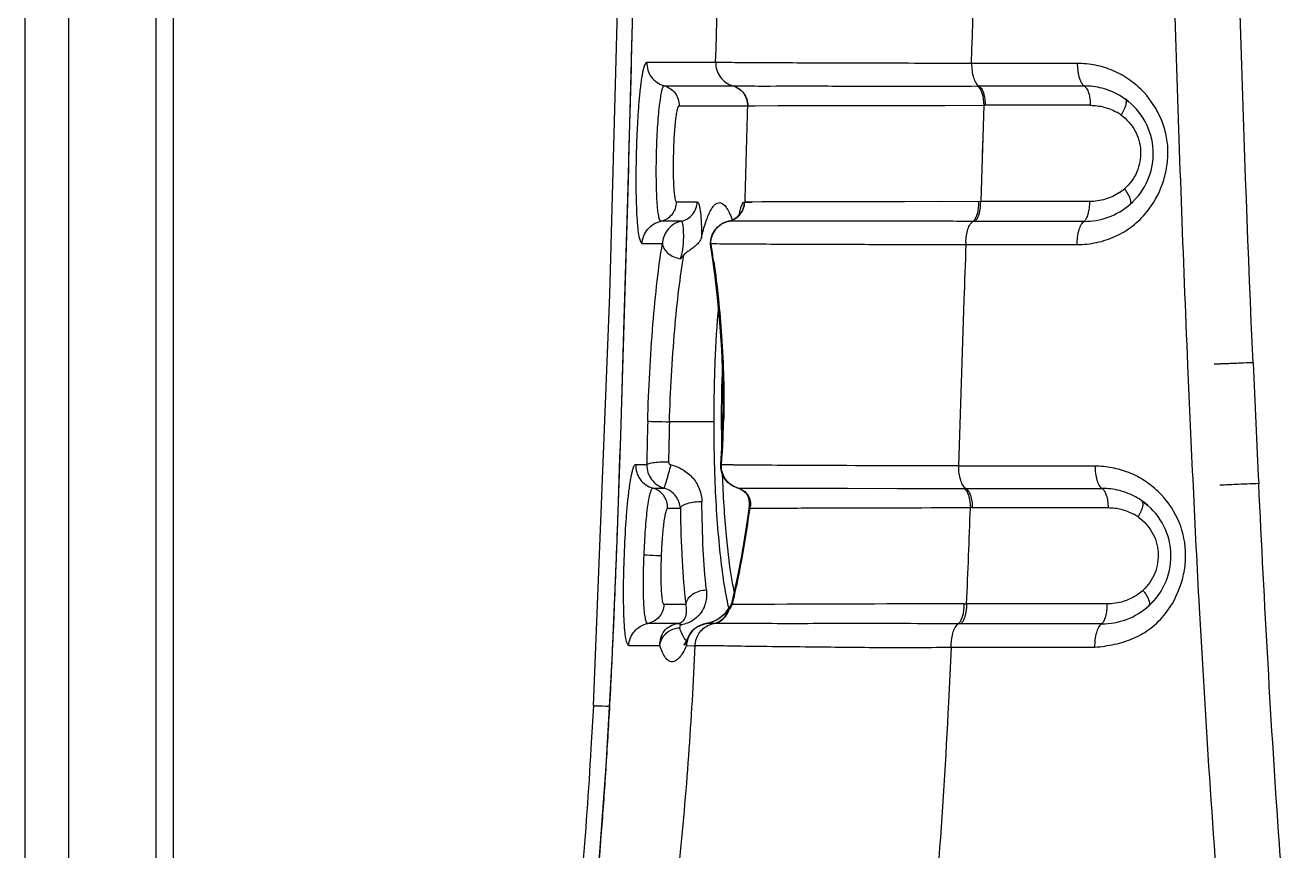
# Model space of a CAD drawing. Header units: millimetres. Extents: x -73584 to -37571, y -61249 to -50748.
# Drawn here: x -48269.71 to -48250.87, y -55157.1 to -55144.79 of the extents above; entities that cross this region are included whole.
import ezdxf

# ---------------------------------------------------------------- set-up
doc = ezdxf.new("R2010")
doc.units = ezdxf.units.MM
doc.header["$LTSCALE"] = 200
for name, color, linetype in [('1', 7, 'Continuous'), ('DIM', 3, 'Continuous'), ('SOLID_1', 7, 'Continuous')]:
    doc.layers.add(name, color=color, linetype=linetype)

# ---------------------------------------------------------------- blocks, each defined once
blk = doc.blocks.new('5569')
at = {"color": 7, "linetype": 'Continuous'}
for p, q in [((-46036.839, -55050.315), (-46036.839, -54818.218)), ((-46037.101, -55042.922), (-46037.101, -54825.611)), ((-46039.052, -55041.77), (-46039.052, -54826.763)), ((-46038.402, -55041.77), (-46038.402, -54826.763))]:
    blk.add_line(p, q, dxfattribs=at)
at = {"layer": '1', "color": 7, "linetype": 'Continuous'}
for p, q in [((-46028.755, -54968.908), (-46029.782, -54968.908)), ((-46028.944, -54968.908), (-46029.13, -54968.908)), ((-46023.363, -54968.922), (-46024.94, -54968.922)), ((-46029.523, -54969.255), (-46028.502, -54969.255)), ((-46028.502, -54969.255), (-46028.498, -54969.255)), ((-46024.853, -54969.258), (-46023.258, -54969.258)), ((-46022.649, -54969.452), (-46022.595, -54969.493)), ((-46029.3, -54969.553), (-46028.281, -54969.552)), ((-46028.468, -54969.552), (-46028.164, -54969.552)), ((-46028.277, -54969.552), (-46024.758, -54969.546)), ((-46027.821, -54969.551), (-46026.84, -54969.549)), ((-46024.758, -54969.546), (-46024.802, -54970.981)), ((-46023.168, -54969.546), (-46024.758, -54969.546)), ((-46024.772, -54970.024), (-46024.78, -54970.264)), ((-46029.03, -54970.988), (-46029.337, -54970.988)), ((-46029.191, -54970.988), (-46029.242, -54970.988)), ((-46028.326, -54970.988), (-46028.21, -54970.988)), ((-46024.802, -54970.981), (-46028.323, -54970.988)), ((-46023.176, -54970.981), (-46024.803, -54970.981)), ((-46022.523, -54970.974), (-46022.574, -54971.022)), ((-46029.266, -54971.274), (-46029.574, -54971.274)), ((-46028.562, -54971.274), (-46028.546, -54971.27)), ((-46028.561, -54971.274), (-46028.562, -54971.274)), ((-46028.562, -54971.274), (-46028.562, -54971.274)), ((-46028.557, -54971.274), (-46028.556, -54971.273)), ((-46023.262, -54971.277), (-46024.919, -54971.277)), ((-46029.851, -54971.607), (-46029.549, -54971.607)), ((-46028.826, -54971.608), (-46028.827, -54971.66)), ((-46025.239, -54971.623), (-46025.025, -54971.623)), ((-46025.025, -54971.623), (-46023.363, -54971.623)), ((-46028.785, -54974.266), (-46029.445, -54974.266)), ((-46028.668, -54974.666), (-46028.667, -54974.706)), ((-46029.782, -54974.905), (-46029.948, -54974.905)), ((-46028.68, -54974.893), (-46028.68, -54974.893)), ((-46023.099, -54974.925), (-46025.136, -54974.925)), ((-46028.658, -54975.041), (-46028.657, -54975.059)), ((-46029.692, -54975.254), (-46029.524, -54975.254)), ((-46028.425, -54975.254), (-46028.425, -54975.254)), ((-46028.42, -54975.255), (-46028.425, -54975.254)), ((-46028.42, -54975.255), (-46027.497, -54975.257)), ((-46028.42, -54975.255), (-46026.041, -54975.258)), ((-46026.043, -54975.258), (-46025.952, -54975.258)), ((-46025.952, -54975.258), (-46025.024, -54975.259)), ((-46025.024, -54975.259), (-46022.993, -54975.259)), ((-46025.103, -54975.545), (-46024.957, -54975.545)), ((-46024.928, -54975.545), (-46024.957, -54975.545)), ((-46024.928, -54975.545), (-46022.903, -54975.545)), ((-46022.399, -54975.443), (-46022.31, -54975.512)), ((-46029.472, -54975.554), (-46029.282, -54975.554)), ((-46028.243, -54975.553), (-46027.903, -54975.552)), ((-46028.504, -54976.934), (-46028.477, -54976.818)), ((-46029.202, -54976.99), (-46029.525, -54976.991)), ((-46029.371, -54976.99), (-46029.476, -54976.991)), ((-46028.546, -54977.028), (-46028.546, -54977.028)), ((-46028.504, -54976.99), (-46028.507, -54976.99)), ((-46028.393, -54976.989), (-46028.504, -54976.99)), ((-46028.246, -54976.988), (-46028.394, -54976.99)), ((-46028.246, -54976.989), (-46028.393, -54976.989)), ((-46025.047, -54976.98), (-46025.273, -54976.98)), ((-46025.047, -54976.98), (-46025.011, -54976.98)), ((-46022.915, -54976.98), (-46025.011, -54976.98)), ((-46022.214, -54976.926), (-46022.292, -54977.005)), ((-46029.323, -54977.273), (-46029.768, -54977.273)), ((-46028.787, -54977.273), (-46028.896, -54977.273)), ((-46028.896, -54977.273), (-46028.894, -54977.273)), ((-46028.78, -54977.273), (-46028.786, -54977.273)), ((-46023, -54977.278), (-46025.137, -54977.278)), ((-46030.051, -54977.6), (-46029.588, -54977.601)), ((-46029.909, -54977.6), (-46029.833, -54977.6)), ((-46029.192, -54977.602), (-46029.086, -54977.603)), ((-46029.086, -54977.603), (-46029.065, -54977.603)), ((-46029.086, -54977.603), (-46029.065, -54977.603)), ((-46025.243, -54977.626), (-46023.099, -54977.626))]:
    blk.add_line(p, q, dxfattribs=at)
for points in [[(-46031.201, -54985.299), (-46030.891, -54983.906), (-46030.664, -54982.456), (-46030.504, -54980.952), (-46030.388, -54979.403), (-46030.299, -54977.809), (-46030.231, -54976.168), (-46030.172, -54974.478), (-46030.118, -54972.734), (-46030.065, -54970.934), (-46030.016, -54969.074), (-46029.968, -54967.152), (-46029.922, -54965.162), (-46029.882, -54963.284)], [(-46029.309, -54968.908), (-46029.48, -54968.908), (-46029.638, -54968.909), (-46029.782, -54968.908)], [(-46029.092, -54969.255), (-46028.912, -54969.255), (-46028.715, -54969.255), (-46028.502, -54969.255)], [(-46029.3, -54969.553), (-46029.157, -54969.553), (-46029, -54969.552), (-46028.83, -54969.552), (-46028.652, -54969.552), (-46028.468, -54969.552)], [(-46026.84, -54969.549), (-46026.383, -54969.548), (-46025.877, -54969.547), (-46025.335, -54969.547)], [(-46026.444, -54970.983), (-46028.067, -54970.987), (-46028.21, -54970.988)], [(-46025.402, -54970.982), (-46025.941, -54970.983), (-46026.444, -54970.983)], [(-46028.546, -54971.27), (-46028.496, -54971.251), (-46028.454, -54971.225), (-46028.422, -54971.197), (-46028.401, -54971.172), (-46028.389, -54971.153), (-46028.383, -54971.142), (-46028.383, -54971.141)], [(-46028.827, -54971.66), (-46028.831, -54971.613), (-46028.826, -54971.545), (-46028.806, -54971.478), (-46028.774, -54971.417), (-46028.73, -54971.364), (-46028.674, -54971.32), (-46028.611, -54971.288), (-46028.563, -54971.274)], [(-46028.648, -54974.259), (-46028.645, -54974.02), (-46028.649, -54973.598), (-46028.665, -54973.185), (-46028.692, -54972.788), (-46028.726, -54972.411), (-46028.767, -54972.062), (-46028.813, -54971.746), (-46028.827, -54971.66)], [(-46028.68, -54974.893), (-46028.669, -54974.736), (-46028.659, -54974.566), (-46028.652, -54974.396), (-46028.648, -54974.259)], [(-46028.425, -54975.254), (-46028.442, -54975.249), (-46028.512, -54975.217), (-46028.574, -54975.169), (-46028.624, -54975.108), (-46028.659, -54975.038), (-46028.677, -54974.963), (-46028.679, -54974.893)], [(-46028.251, -54975.522), (-46028.249, -54975.468), (-46028.262, -54975.404), (-46028.292, -54975.345), (-46028.338, -54975.297), (-46028.396, -54975.264), (-46028.425, -54975.254)], [(-46027.497, -54975.257), (-46026.787, -54975.257), (-46026.381, -54975.258)], [(-46028.477, -54976.818), (-46028.423, -54976.567), (-46028.37, -54976.29), (-46028.319, -54975.99), (-46028.271, -54975.671), (-46028.251, -54975.522)], [(-46028.243, -54975.553), (-46028.09, -54975.552), (-46027.905, -54975.552)], [(-46028.894, -54977.273), (-46028.876, -54977.269), (-46028.838, -54977.259), (-46028.804, -54977.247), (-46028.774, -54977.233), (-46028.745, -54977.219), (-46028.718, -54977.202), (-46028.692, -54977.184), (-46028.667, -54977.165), (-46028.643, -54977.145), (-46028.621, -54977.124), (-46028.601, -54977.103), (-46028.582, -54977.08), (-46028.564, -54977.056), (-46028.548, -54977.032), (-46028.546, -54977.028)], [(-46028.546, -54977.028), (-46028.542, -54977.02), (-46028.537, -54977.012)], [(-46028.535, -54977.015), (-46028.517, -54976.977), (-46028.504, -54976.939), (-46028.503, -54976.934)], [(-46029.165, -54977.484), (-46029.165, -54977.484), (-46029.164, -54977.481), (-46029.162, -54977.475), (-46029.158, -54977.467), (-46029.153, -54977.457), (-46029.148, -54977.446), (-46029.141, -54977.435), (-46029.134, -54977.424), (-46029.127, -54977.413), (-46029.119, -54977.401), (-46029.109, -54977.39), (-46029.1, -54977.379)], [(-46029.1, -54977.379), (-46029.089, -54977.368), (-46029.078, -54977.357), (-46029.065, -54977.347), (-46029.053, -54977.337)], [(-46029.053, -54977.337), (-46029.039, -54977.327), (-46029.024, -54977.318), (-46029.008, -54977.31), (-46028.992, -54977.302), (-46028.975, -54977.295), (-46028.959, -54977.29), (-46028.944, -54977.285), (-46028.929, -54977.281), (-46028.915, -54977.277), (-46028.901, -54977.274), (-46028.894, -54977.273)], [(-46029.204, -54977.579), (-46029.22, -54977.589), (-46029.229, -54977.596), (-46029.214, -54977.576), (-46029.185, -54977.523), (-46029.17, -54977.492)]]:
    blk.add_lwpolyline(points, dxfattribs=at)
for centre, radius, start, end in [((-46997.985, -54941.574), 969.615, 358.384571, 358.57959), ((-47109.05, -54936.393), 1084.599, 358.281347, 358.455818), ((-46890.302, -54946.929), 860.572, 358.265163, 358.619362), ((-46022.452, -54968.917), 0.911, 180.341, 181.6739), ((-46023.258, -54970.307), 1.049, 54.5266, 60.2732), ((-46023.23, -54970.266), 1.001, 310.9858, 54.5017), ((-45307.01, -54991.206), 721.596, 178.280397, 178.394437), ((-46023.117, -54970.254), 0.695, 54.0791, 60.3521), ((-46023.16, -54970.212), 0.765, 304.096, 311.0282), ((-46028.632, -54970.98), 0.306, 345.8799, 358.5551), ((-46028.626, -54970.98), 0.304, 345.8525, 358.5197), ((-46028.493, -54971.598), 0.331, 116.5435, 128.3573), ((-46028.49, -54971.601), 0.335, 113.9736, 116.5927), ((-46028.491, -54971.599), 0.333, 102.0829, 113.9782), ((-46028.622, -54970.988), 0.293, 283.0797, 289.3343), ((-46024.157, -54971.616), 0.868, 178.1643, 180.4406), ((-46040.506, -54973.555), 11.842, 9.2246, 9.4659), ((-46041.351, -54973.691), 12.698, 8.1954, 9.22), ((-46611.176, -54955.408), 581.317, 358.008196, 358.267549), ((-46007.855, -54974.257), 20.817, 177.7431, 180.0247), ((-45695.194, -54959.639), 326.814, 182.41705, 182.73392), ((-45998.191, -54975.223), 31.593, 178.2485, 179.4241), ((-46000.034, -54975.251), 29.427, 178.0823, 179.2396), ((-46005.955, -54974.267), 22.829, 179.9994, 180.9826), ((-46007.189, -54974.267), 21.482, 179.9993, 181.0653), ((-46040.583, -54973.986), 11.95, 356.6126, 358.6872), ((-46006.544, -54974.277), 22.24, 180.9812, 181.5957), ((-46040.673, -54973.98), 12.04, 356.0973, 356.6136), ((-46007.399, -54974.301), 21.385, 181.5964, 181.992), ((-46040.719, -54973.977), 12.086, 355.5826, 356.0973), ((-46029.17, -55048.046), 73.14, 89.4715, 89.60689), ((-46028.507, -54975.489), 0.271, 346.3728, 352.4776), ((-46305.586, -54965.199), 280.821, 357.59549, 357.88852), ((-46022.995, -54976.307), 1.05, 55.4015, 61.001), ((-46022.967, -54976.267), 1.001, 312.474, 55.3719), ((-46277.96, -54966.958), 247.901, 357.83606, 357.99941), ((-46022.853, -54976.249), 0.691, 54.9493, 61.0773), ((-46204.668, -54969.726), 174.557, 357.6161, 357.83546), ((-46023.978, -54975.864), 4.6, 190.4157, 192.0242), ((-46039.362, -54974.359), 11.17, 346.6486, 347.4451), ((-46022.898, -54976.212), 0.764, 305.3149, 312.5071), ((-46157.19, -54971.72), 127.037, 357.14425, 357.6241), ((-46024.255, -54976.055), 4.42, 191.5687, 191.684), ((-46024.723, -54976.152), 3.942, 191.6677, 193.2423), ((-46028.837, -54976.842), 0.361, 333.5693, 335.8139), ((-46028.332, -54976.971), 0.176, 172.4473, 186.1496), ((-46028.337, -54976.97), 0.171, 167.7575, 172.3854), ((-46038.597, -54974.54), 10.383, 346.3522, 346.6459), ((-46024.805, -55693.969), 716.989, 90.0374, 90.274977), ((-46028.962, -54976.754), 0.513, 311.4139, 314.4712), ((-46028.947, -54976.769), 0.491, 314.4484, 320.9671), ((-46028.909, -54976.801), 0.442, 321.0165, 323.2477), ((-46028.569, -54993.832), 16.56, 90.3787, 90.7239), ((-46028.678, -54977.653), 0.516, 172.036, 174.3456), ((-46028.725, -54977.646), 0.469, 167.2873, 172.0715), ((-46028.935, -54977.597), 0.258, 145.7595, 155.8059), ((-46134.092, -54972.853), 103.912, 356.82532, 357.13374), ((-46120.341, -54973.626), 90.139, 356.22236, 356.8321), ((-46100.043, -54974.974), 69.796, 355.51128, 356.22858), ((-46086.528, -54976.03), 56.24, 354.897, 355.506)]:
    blk.add_arc(centre, radius, start, end, dxfattribs=at)
for points, knots in [([(-46022.106, -54934.266), (-46022.106, -54937.529), (-46022.131, -54944.055), (-46022.145, -54952.213), (-46022.103, -54958.74), (-46022.033, -54963.635), (-46021.904, -54968.529), (-46021.787, -54971.791), (-46021.718, -54973.422)], [0, 0, 0, 0, 0.249953, 0.499941, 0.624946, 0.74996, 0.874982, 1, 1, 1, 1]), ([(-46029.782, -54968.908), (-46029.794, -54968.906), (-46029.811, -54968.934), (-46029.823, -54968.967), (-46029.836, -54969.013), (-46029.848, -54969.07), (-46029.865, -54969.167), (-46029.884, -54969.314), (-46029.903, -54969.516), (-46029.919, -54969.747), (-46029.932, -54969.998), (-46029.94, -54970.258), (-46029.945, -54970.519), (-46029.946, -54970.769), (-46029.941, -54970.999), (-46029.933, -54971.201), (-46029.92, -54971.367), (-46029.903, -54971.499), (-46029.88, -54971.582), (-46029.851, -54971.607)], [0, 0, 0, 0, 0.013022, 0.025721, 0.042836, 0.064199, 0.089552, 0.151297, 0.22659, 0.312455, 0.405352, 0.501944, 0.598662, 0.691528, 0.776642, 0.851113, 0.913044, 0.958467, 1, 1, 1, 1]), ([(-46029.782, -54968.908), (-46029.784, -54968.983), (-46029.747, -54969.104), (-46029.633, -54969.21), (-46029.56, -54969.245), (-46029.523, -54969.255)], [0, 0, 0, 0, 0.487822, 0.747895, 1, 1, 1, 1]), ([(-46028.755, -54968.908), (-46028.757, -54968.983), (-46028.72, -54969.103), (-46028.607, -54969.21), (-46028.535, -54969.245), (-46028.498, -54969.255)], [0, 0, 0, 0, 0.487536, 0.747738, 1, 1, 1, 1]), ([(-46024.939, -54968.922), (-46025.193, -54968.923), (-46025.686, -54968.921), (-46026.393, -54968.918), (-46027.029, -54968.917), (-46027.681, -54968.915), (-46028.245, -54968.913), (-46028.627, -54968.909), (-46028.755, -54968.908)], [0, 0, 0, 0, 0.199319, 0.387548, 0.556235, 0.699417, 0.899679, 1, 1, 1, 1]), ([(-46024.94, -54968.922), (-46024.939, -54968.958), (-46024.934, -54969.03), (-46024.914, -54969.13), (-46024.88, -54969.208), (-46024.847, -54969.248), (-46024.829, -54969.258)], [0, 0, 0, 0, 0.30055, 0.591434, 0.830241, 1, 1, 1, 1]), ([(-46022.366, -54969.357), (-46022.431, -54969.288), (-46022.573, -54969.162), (-46022.82, -54969.023), (-46023.087, -54968.939), (-46023.271, -54968.922), (-46023.363, -54968.922)], [0, 0, 0, 0, 0.255046, 0.506145, 0.754081, 1, 1, 1, 1]), ([(-46023.362, -54968.943), (-46023.361, -54968.978), (-46023.355, -54969.046), (-46023.335, -54969.139), (-46023.304, -54969.212), (-46023.274, -54969.249), (-46023.258, -54969.258)], [0, 0, 0, 0, 0.30687, 0.597916, 0.833596, 1, 1, 1, 1]), ([(-46029.523, -54969.255), (-46029.526, -54969.255), (-46029.535, -54969.261), (-46029.55, -54969.287), (-46029.566, -54969.343), (-46029.583, -54969.435), (-46029.599, -54969.559), (-46029.614, -54969.711), (-46029.631, -54969.949), (-46029.644, -54970.265), (-46029.647, -54970.581), (-46029.642, -54970.819), (-46029.636, -54970.97), (-46029.626, -54971.094), (-46029.615, -54971.177), (-46029.603, -54971.228), (-46029.594, -54971.254), (-46029.583, -54971.274), (-46029.574, -54971.274)], [0, 0, 0, 0, 0.005366, 0.013935, 0.043504, 0.089941, 0.151814, 0.226935, 0.312498, 0.501591, 0.690324, 0.775502, 0.850175, 0.911577, 0.95756, 0.974298, 0.986767, 1, 1, 1, 1]), ([(-46029.523, -54969.255), (-46029.46, -54969.272), (-46029.341, -54969.351), (-46029.299, -54969.487), (-46029.3, -54969.553)], [0, 0, 0, 0, 0.499267, 1, 1, 1, 1]), ([(-46028.502, -54969.255), (-46028.439, -54969.272), (-46028.321, -54969.351), (-46028.279, -54969.487), (-46028.281, -54969.552)], [0, 0, 0, 0, 0.497849, 1, 1, 1, 1]), ([(-46028.498, -54969.255), (-46028.373, -54969.257), (-46028.009, -54969.26), (-46027.47, -54969.255), (-46026.848, -54969.26), (-46026.237, -54969.262), (-46025.562, -54969.261), (-46025.093, -54969.259), (-46024.852, -54969.258)], [0, 0, 0, 0, 0.102749, 0.299258, 0.444085, 0.614239, 0.802164, 1, 1, 1, 1]), ([(-46028.498, -54969.255), (-46028.435, -54969.272), (-46028.321, -54969.354), (-46028.275, -54969.487), (-46028.277, -54969.552)], [0, 0, 0, 0, 0.497939, 1, 1, 1, 1]), ([(-46024.853, -54969.258), (-46024.837, -54969.267), (-46024.809, -54969.3), (-46024.769, -54969.396), (-46024.758, -54969.484), (-46024.758, -54969.546)], [0, 0, 0, 0, 0.169029, 0.401042, 1, 1, 1, 1]), ([(-46024.829, -54969.258), (-46024.814, -54969.267), (-46024.786, -54969.3), (-46024.757, -54969.366), (-46024.74, -54969.452), (-46024.735, -54969.514), (-46024.735, -54969.546)], [0, 0, 0, 0, 0.165033, 0.400093, 0.69257, 1, 1, 1, 1]), ([(-46022.738, -54969.395), (-46022.817, -54969.35), (-46022.987, -54969.281), (-46023.168, -54969.258), (-46023.258, -54969.258)], [0, 0, 0, 0, 0.504727, 1, 1, 1, 1]), ([(-46023.258, -54969.258), (-46023.243, -54969.267), (-46023.216, -54969.3), (-46023.189, -54969.366), (-46023.172, -54969.452), (-46023.168, -54969.514), (-46023.167, -54969.546)], [0, 0, 0, 0, 0.162262, 0.396881, 0.690628, 1, 1, 1, 1]), ([(-46022.649, -54969.452), (-46022.64, -54969.459), (-46022.633, -54969.48), (-46022.634, -54969.509), (-46022.642, -54969.554), (-46022.668, -54969.616), (-46022.694, -54969.666), (-46022.71, -54969.691)], [0, 0, 0, 0, 0.129871, 0.225538, 0.345195, 0.650694, 1, 1, 1, 1]), ([(-46022.325, -54971.136), (-46022.225, -54971.012), (-46022.106, -54970.796), (-46022.024, -54970.483), (-46022.002, -54970.238), (-46022.028, -54969.993), (-46022.124, -54969.683), (-46022.258, -54969.475), (-46022.366, -54969.357)], [0, 0, 0, 0, 0.247159, 0.373058, 0.49965, 0.62634, 0.752458, 1, 1, 1, 1]), ([(-46029.3, -54969.553), (-46029.307, -54969.552), (-46029.32, -54969.575), (-46029.331, -54969.614), (-46029.344, -54969.681), (-46029.356, -54969.769), (-46029.366, -54969.877), (-46029.379, -54970.046), (-46029.388, -54970.271), (-46029.39, -54970.495), (-46029.387, -54970.664), (-46029.381, -54970.772), (-46029.374, -54970.859), (-46029.364, -54970.927), (-46029.356, -54970.965), (-46029.343, -54970.989), (-46029.337, -54970.988)], [0, 0, 0, 0, 0.013452, 0.043249, 0.089787, 0.151732, 0.226943, 0.312536, 0.50154, 0.690113, 0.775264, 0.849972, 0.911378, 0.957411, 0.986857, 1, 1, 1, 1]), ([(-46023.168, -54969.546), (-46023.1, -54969.547), (-46022.962, -54969.563), (-46022.834, -54969.616), (-46022.774, -54969.65)], [0, 0, 0, 0, 0.497026, 1, 1, 1, 1]), ([(-46022.71, -54969.691), (-46022.626, -54969.752), (-46022.481, -54969.913), (-46022.394, -54970.226), (-46022.442, -54970.496), (-46022.548, -54970.678), (-46022.619, -54970.755), (-46022.657, -54970.79)], [0, 0, 0, 0, 0.246195, 0.499037, 0.752082, 0.877022, 1, 1, 1, 1]), ([(-46022.574, -54971.022), (-46022.566, -54971.015), (-46022.561, -54970.993), (-46022.565, -54970.964), (-46022.577, -54970.92), (-46022.608, -54970.861), (-46022.639, -54970.814), (-46022.657, -54970.79)], [0, 0, 0, 0, 0.129645, 0.225265, 0.344916, 0.650509, 1, 1, 1, 1]), ([(-46029.574, -54971.274), (-46029.51, -54971.26), (-46029.387, -54971.188), (-46029.338, -54971.054), (-46029.337, -54970.988)], [0, 0, 0, 0, 0.499231, 1, 1, 1, 1]), ([(-46029.266, -54971.274), (-46029.202, -54971.26), (-46029.08, -54971.187), (-46029.032, -54971.054), (-46029.03, -54970.988)], [0, 0, 0, 0, 0.498721, 1, 1, 1, 1]), ([(-46029.03, -54970.988), (-46029.024, -54970.987), (-46029.016, -54970.997), (-46029.009, -54971.011), (-46029, -54971.037), (-46028.99, -54971.08), (-46028.977, -54971.175), (-46028.967, -54971.322), (-46028.966, -54971.447), (-46028.967, -54971.516)], [0, 0, 0, 0, 0.030721, 0.056766, 0.090739, 0.181954, 0.30271, 0.619469, 1, 1, 1, 1]), ([(-46028.967, -54971.516), (-46028.949, -54971.44), (-46028.92, -54971.333), (-46028.873, -54971.204), (-46028.84, -54971.129), (-46028.805, -54971.071), (-46028.77, -54971.028), (-46028.734, -54971.002), (-46028.707, -54970.996), (-46028.695, -54970.997)], [0, 0, 0, 0, 0.383224, 0.540062, 0.673092, 0.782826, 0.870843, 0.940715, 1, 1, 1, 1]), ([(-46028.695, -54970.997), (-46028.656, -54970.999), (-46028.599, -54971.056), (-46028.549, -54971.149), (-46028.522, -54971.214), (-46028.509, -54971.251)], [0, 0, 0, 0, 0.356979, 0.638467, 1, 1, 1, 1]), ([(-46028.401, -54971.169), (-46028.396, -54971.141), (-46028.385, -54971.092), (-46028.37, -54971.045), (-46028.361, -54971.026)], [0, 0, 0, 0, 0.575885, 1, 1, 1, 1]), ([(-46028.361, -54971.026), (-46028.357, -54971.015), (-46028.349, -54971), (-46028.332, -54970.987), (-46028.326, -54970.988)], [0, 0, 0, 0, 0.626914, 1, 1, 1, 1]), ([(-46024.919, -54971.277), (-46024.904, -54971.268), (-46024.876, -54971.233), (-46024.837, -54971.134), (-46024.828, -54971.044), (-46024.828, -54970.981)], [0, 0, 0, 0, 0.166538, 0.406123, 1, 1, 1, 1]), ([(-46024.893, -54971.277), (-46024.878, -54971.268), (-46024.85, -54971.232), (-46024.811, -54971.134), (-46024.802, -54971.044), (-46024.802, -54970.981)], [0, 0, 0, 0, 0.172168, 0.405973, 1, 1, 1, 1]), ([(-46023.262, -54971.277), (-46023.248, -54971.268), (-46023.222, -54971.232), (-46023.195, -54971.164), (-46023.179, -54971.077), (-46023.176, -54971.014), (-46023.176, -54970.981)], [0, 0, 0, 0, 0.165483, 0.402289, 0.694947, 1, 1, 1, 1]), ([(-46023.262, -54971.277), (-46023.14, -54971.277), (-46022.889, -54971.234), (-46022.67, -54971.105), (-46022.574, -54971.022)], [0, 0, 0, 0, 0.490809, 1, 1, 1, 1]), ([(-46022.731, -54970.846), (-46022.796, -54970.89), (-46022.94, -54970.958), (-46023.098, -54970.981), (-46023.176, -54970.981)], [0, 0, 0, 0, 0.502914, 1, 1, 1, 1]), ([(-46028.557, -54971.274), (-46028.504, -54971.263), (-46028.401, -54971.208), (-46028.344, -54971.107), (-46028.331, -54971.054)], [0, 0, 0, 0, 0.497938, 1, 1, 1, 1]), ([(-46028.525, -54971.264), (-46028.48, -54971.248), (-46028.395, -54971.192), (-46028.347, -54971.102), (-46028.335, -54971.055)], [0, 0, 0, 0, 0.495176, 1, 1, 1, 1]), ([(-46023.363, -54971.623), (-46023.266, -54971.622), (-46023.07, -54971.602), (-46022.789, -54971.509), (-46022.532, -54971.355), (-46022.388, -54971.214), (-46022.325, -54971.136)], [0, 0, 0, 0, 0.24637, 0.494239, 0.745037, 1, 1, 1, 1]), ([(-46029.851, -54971.607), (-46029.849, -54971.531), (-46029.787, -54971.378), (-46029.649, -54971.29), (-46029.574, -54971.274)], [0, 0, 0, 0, 0.500741, 1, 1, 1, 1]), ([(-46029.266, -54971.274), (-46029.311, -54971.283), (-46029.392, -54971.318), (-46029.481, -54971.404), (-46029.534, -54971.502), (-46029.547, -54971.573), (-46029.549, -54971.607)], [0, 0, 0, 0, 0.292805, 0.547132, 0.778432, 1, 1, 1, 1]), ([(-46029.281, -54971.833), (-46029.276, -54971.81), (-46029.258, -54971.763), (-46029.24, -54971.683), (-46029.234, -54971.592), (-46029.231, -54971.499), (-46029.234, -54971.414), (-46029.239, -54971.345), (-46029.248, -54971.301), (-46029.257, -54971.279), (-46029.263, -54971.274), (-46029.266, -54971.274)], [0, 0, 0, 0, 0.121532, 0.264225, 0.428328, 0.597399, 0.752456, 0.877465, 0.961126, 0.985607, 1, 1, 1, 1]), ([(-46028.826, -54971.608), (-46028.826, -54971.57), (-46028.814, -54971.492), (-46028.776, -54971.422), (-46028.751, -54971.392)], [0, 0, 0, 0, 0.491372, 1, 1, 1, 1]), ([(-46028.751, -54971.392), (-46028.747, -54971.387), (-46028.731, -54971.368), (-46028.713, -54971.35), (-46028.698, -54971.338)], [0, 0, 0, 0, 0.242796, 1, 1, 1, 1]), ([(-46027.995, -54971.273), (-46028.058, -54971.272), (-46028.246, -54971.272), (-46028.433, -54971.272), (-46028.557, -54971.274)], [0, 0, 0, 0, 0.339258, 1, 1, 1, 1]), ([(-46024.919, -54971.277), (-46025.237, -54971.276), (-46025.846, -54971.272), (-46026.697, -54971.272), (-46027.404, -54971.277), (-46027.82, -54971.274), (-46027.995, -54971.273)], [0, 0, 0, 0, 0.310186, 0.593873, 0.829847, 1, 1, 1, 1]), ([(-46025.025, -54971.589), (-46025.022, -54971.522), (-46025.01, -54971.428), (-46024.966, -54971.324), (-46024.936, -54971.288), (-46024.919, -54971.277)], [0, 0, 0, 0, 0.594424, 0.826443, 1, 1, 1, 1]), ([(-46023.363, -54971.623), (-46023.363, -54971.55), (-46023.353, -54971.446), (-46023.31, -54971.331), (-46023.279, -54971.289), (-46023.262, -54971.277)], [0, 0, 0, 0, 0.597263, 0.830622, 1, 1, 1, 1]), ([(-46028.967, -54971.516), (-46028.973, -54971.541), (-46028.998, -54971.584), (-46029.048, -54971.636), (-46029.105, -54971.682), (-46029.169, -54971.724), (-46029.21, -54971.756), (-46029.228, -54971.774)], [0, 0, 0, 0, 0.205515, 0.38651, 0.584865, 0.794398, 1, 1, 1, 1]), ([(-46029.769, -54974.257), (-46029.754, -54973.774), (-46029.719, -54973.074), (-46029.634, -54972.191), (-46029.58, -54971.791), (-46029.549, -54971.607)], [0, 0, 0, 0, 0.545659, 0.789458, 1, 1, 1, 1]), ([(-46029.549, -54971.607), (-46029.547, -54971.633), (-46029.528, -54971.688), (-46029.468, -54971.757), (-46029.382, -54971.809), (-46029.315, -54971.828), (-46029.281, -54971.833)], [0, 0, 0, 0, 0.204779, 0.449929, 0.724641, 1, 1, 1, 1]), ([(-46029.445, -54974.266), (-46029.429, -54973.809), (-46029.394, -54973.148), (-46029.311, -54972.317), (-46029.258, -54971.944), (-46029.228, -54971.774)], [0, 0, 0, 0, 0.548895, 0.792278, 1, 1, 1, 1]), ([(-46029.228, -54971.774), (-46029.233, -54971.778), (-46029.251, -54971.797), (-46029.268, -54971.818), (-46029.281, -54971.833)], [0, 0, 0, 0, 0.256997, 1, 1, 1, 1]), ([(-46028.826, -54971.608), (-46028.81, -54971.608), (-46028.737, -54971.609), (-46028.664, -54971.609), (-46028.607, -54971.61)], [0, 0, 0, 0, 0.215435, 1, 1, 1, 1]), ([(-46028.607, -54971.61), (-46028.207, -54971.613), (-46027.474, -54971.617), (-46026.352, -54971.619), (-46025.629, -54971.622), (-46025.239, -54971.623)], [0, 0, 0, 0, 0.356517, 0.652428, 1, 1, 1, 1]), ([(-46025.025, -54971.623), (-46025.034, -54971.898), (-46025.07, -54972.999), (-46025.107, -54974.099), (-46025.136, -54974.924)], [0, 0, 0, 0, 0.250157, 1, 1, 1, 1]), ([(-46028.783, -54971.881), (-46028.73, -54972.247), (-46028.648, -54973.039), (-46028.626, -54973.834), (-46028.636, -54974.259)], [0, 0, 0, 0, 0.465194, 1, 1, 1, 1]), ([(-46028.714, -54972.544), (-46028.739, -54972.819), (-46028.773, -54973.393), (-46028.784, -54973.968), (-46028.784, -54974.266)], [0, 0, 0, 0, 0.480231, 1, 1, 1, 1]), ([(-46029.769, -54974.257), (-46029.732, -54974.258), (-46029.624, -54974.261), (-46029.516, -54974.264), (-46029.445, -54974.266)], [0, 0, 0, 0, 0.335052, 1, 1, 1, 1]), ([(-46028.636, -54974.259), (-46028.638, -54974.259), (-46028.641, -54974.259), (-46028.645, -54974.259), (-46028.647, -54974.26), (-46028.648, -54974.259), (-46028.648, -54974.259)], [0, 0, 0, 0, 0.419907, 0.733657, 0.930522, 1, 1, 1, 1]), ([(-46029.948, -54974.905), (-46029.959, -54974.901), (-46029.979, -54974.93), (-46029.99, -54974.963), (-46030.004, -54975.01), (-46030.017, -54975.067), (-46030.03, -54975.135), (-46030.042, -54975.214), (-46030.059, -54975.338), (-46030.077, -54975.514), (-46030.103, -54975.832), (-46030.124, -54976.255), (-46030.135, -54976.677), (-46030.133, -54976.995), (-46030.128, -54977.196), (-46030.117, -54977.36), (-46030.103, -54977.482), (-46030.084, -54977.558), (-46030.063, -54977.594), (-46030.051, -54977.6)], [0, 0, 0, 0, 0.012849, 0.025999, 0.043422, 0.064915, 0.090354, 0.119594, 0.152439, 0.227742, 0.313496, 0.503005, 0.692286, 0.777156, 0.85149, 0.912726, 0.958086, 0.985468, 1, 1, 1, 1]), ([(-46029.948, -54974.905), (-46029.951, -54974.98), (-46029.915, -54975.101), (-46029.802, -54975.209), (-46029.729, -54975.244), (-46029.692, -54975.254)], [0, 0, 0, 0, 0.487189, 0.747439, 1, 1, 1, 1]), ([(-46029.782, -54974.905), (-46029.784, -54974.982), (-46029.734, -54975.14), (-46029.598, -54975.234), (-46029.524, -54975.254)], [0, 0, 0, 0, 0.499137, 1, 1, 1, 1]), ([(-46029.782, -54974.905), (-46029.779, -54974.901), (-46029.768, -54974.894), (-46029.732, -54974.88), (-46029.664, -54974.868), (-46029.567, -54974.86), (-46029.495, -54974.86), (-46029.459, -54974.861)], [0, 0, 0, 0, 0.04462, 0.116533, 0.349926, 0.668879, 1, 1, 1, 1]), ([(-46029.524, -54975.254), (-46029.523, -54975.254), (-46029.522, -54975.251), (-46029.52, -54975.246), (-46029.517, -54975.238), (-46029.51, -54975.22), (-46029.5, -54975.188), (-46029.486, -54975.142), (-46029.47, -54975.086), (-46029.448, -54975.007), (-46029.431, -54974.946), (-46029.421, -54974.906)], [0, 0, 0, 0, 0.007011, 0.022393, 0.047013, 0.081609, 0.181521, 0.317534, 0.481459, 0.659072, 1, 1, 1, 1]), ([(-46029.459, -54974.861), (-46029.459, -54974.871), (-46029.45, -54974.893), (-46029.431, -54974.904), (-46029.421, -54974.906)], [0, 0, 0, 0, 0.496289, 1, 1, 1, 1]), ([(-46029.421, -54974.906), (-46029.358, -54974.922), (-46029.235, -54974.973), (-46029.085, -54975.1), (-46028.986, -54975.266), (-46028.961, -54975.393), (-46028.961, -54975.454)], [0, 0, 0, 0, 0.255008, 0.508776, 0.758156, 1, 1, 1, 1]), ([(-46028.669, -54974.908), (-46028.67, -54974.907), (-46028.675, -54974.903), (-46028.68, -54974.897), (-46028.679, -54974.893)], [0, 0, 0, 0, 0.319146, 1, 1, 1, 1]), ([(-46028.603, -54975.127), (-46028.625, -54975.096), (-46028.66, -54975.025), (-46028.67, -54974.947), (-46028.669, -54974.908)], [0, 0, 0, 0, 0.498262, 1, 1, 1, 1]), ([(-46025.136, -54974.924), (-46025.818, -54974.923), (-46026.937, -54974.918), (-46028.057, -54974.914), (-46028.496, -54974.91)], [0, 0, 0, 0, 0.608329, 1, 1, 1, 1]), ([(-46025.136, -54974.925), (-46025.135, -54974.997), (-46025.123, -54975.1), (-46025.075, -54975.211), (-46025.042, -54975.249), (-46025.024, -54975.259)], [0, 0, 0, 0, 0.599949, 0.831383, 1, 1, 1, 1]), ([(-46023.099, -54974.925), (-46023.098, -54974.961), (-46023.093, -54975.033), (-46023.074, -54975.132), (-46023.042, -54975.209), (-46023.011, -54975.249), (-46022.993, -54975.259)], [0, 0, 0, 0, 0.304508, 0.597361, 0.834794, 1, 1, 1, 1]), ([(-46022.156, -54975.306), (-46022.219, -54975.244), (-46022.356, -54975.133), (-46022.592, -54975.015), (-46022.842, -54974.944), (-46023.013, -54974.927), (-46023.099, -54974.925)], [0, 0, 0, 0, 0.254576, 0.505448, 0.753585, 1, 1, 1, 1]), ([(-46028.771, -54975.044), (-46028.759, -54975.401), (-46028.729, -54975.909), (-46028.656, -54976.541), (-46028.612, -54976.816), (-46028.586, -54976.941)], [0, 0, 0, 0, 0.561212, 0.799755, 1, 1, 1, 1]), ([(-46028.657, -54975.059), (-46028.646, -54975.362), (-46028.612, -54975.91), (-46028.547, -54976.455), (-46028.503, -54976.696)], [0, 0, 0, 0, 0.553502, 1, 1, 1, 1]), ([(-46028.42, -54975.255), (-46028.456, -54975.245), (-46028.526, -54975.212), (-46028.58, -54975.158), (-46028.603, -54975.127)], [0, 0, 0, 0, 0.497114, 1, 1, 1, 1]), ([(-46029.823, -54976.254), (-46029.818, -54976.127), (-46029.808, -54975.942), (-46029.789, -54975.707), (-46029.773, -54975.558), (-46029.755, -54975.435), (-46029.737, -54975.343), (-46029.72, -54975.286), (-46029.705, -54975.26), (-46029.696, -54975.254), (-46029.692, -54975.254)], [0, 0, 0, 0, 0.376078, 0.545489, 0.694303, 0.817607, 0.911068, 0.971307, 0.988928, 1, 1, 1, 1]), ([(-46029.472, -54975.554), (-46029.47, -54975.488), (-46029.511, -54975.352), (-46029.629, -54975.271), (-46029.692, -54975.254)], [0, 0, 0, 0, 0.500777, 1, 1, 1, 1]), ([(-46029.282, -54975.554), (-46029.286, -54975.491), (-46029.324, -54975.392), (-46029.422, -54975.296), (-46029.489, -54975.264), (-46029.524, -54975.254)], [0, 0, 0, 0, 0.46601, 0.727949, 1, 1, 1, 1]), ([(-46028.42, -54975.255), (-46028.389, -54975.263), (-46028.331, -54975.29), (-46028.267, -54975.359), (-46028.236, -54975.441), (-46028.235, -54975.498), (-46028.238, -54975.524)], [0, 0, 0, 0, 0.271269, 0.529348, 0.770706, 1, 1, 1, 1]), ([(-46025.053, -54975.259), (-46025.038, -54975.267), (-46025.009, -54975.3), (-46024.968, -54975.395), (-46024.958, -54975.483), (-46024.957, -54975.545)], [0, 0, 0, 0, 0.168667, 0.400076, 1, 1, 1, 1]), ([(-46025.024, -54975.259), (-46025.009, -54975.267), (-46024.98, -54975.3), (-46024.951, -54975.365), (-46024.933, -54975.451), (-46024.928, -54975.513), (-46024.928, -54975.545)], [0, 0, 0, 0, 0.164652, 0.399309, 0.691893, 1, 1, 1, 1]), ([(-46022.486, -54975.389), (-46022.564, -54975.346), (-46022.729, -54975.28), (-46022.906, -54975.259), (-46022.993, -54975.259)], [0, 0, 0, 0, 0.504568, 1, 1, 1, 1]), ([(-46022.993, -54975.259), (-46022.979, -54975.267), (-46022.952, -54975.3), (-46022.925, -54975.366), (-46022.908, -54975.451), (-46022.903, -54975.513), (-46022.903, -54975.545)], [0, 0, 0, 0, 0.161132, 0.395203, 0.689382, 1, 1, 1, 1]), ([(-46022.047, -54977.125), (-46021.946, -54976.996), (-46021.829, -54976.77), (-46021.752, -54976.445), (-46021.736, -54976.109), (-46021.836, -54975.694), (-46022.038, -54975.42), (-46022.156, -54975.306)], [0, 0, 0, 0, 0.247622, 0.373772, 0.500616, 0.752548, 1, 1, 1, 1]), ([(-46021.636, -54975.227), (-46021.608, -54975.829), (-46021.486, -54978.235), (-46021.328, -54980.64), (-46021.175, -54982.441)], [0, 0, 0, 0, 0.249914, 1, 1, 1, 1]), ([(-46029.282, -54975.554), (-46029.276, -54975.538), (-46029.241, -54975.505), (-46029.134, -54975.463), (-46029.032, -54975.453), (-46028.961, -54975.454)], [0, 0, 0, 0, 0.145762, 0.382436, 1, 1, 1, 1]), ([(-46028.894, -54976.772), (-46028.916, -54976.573), (-46028.947, -54976.134), (-46028.958, -54975.695), (-46028.961, -54975.454)], [0, 0, 0, 0, 0.454069, 1, 1, 1, 1]), ([(-46028.243, -54975.553), (-46028.245, -54975.55), (-46028.25, -54975.541), (-46028.252, -54975.53), (-46028.251, -54975.523)], [0, 0, 0, 0, 0.26766, 1, 1, 1, 1]), ([(-46027.903, -54975.552), (-46027.74, -54975.551), (-46026.806, -54975.548), (-46025.873, -54975.545), (-46025.103, -54975.545)], [0, 0, 0, 0, 0.17468, 1, 1, 1, 1]), ([(-46022.903, -54975.545), (-46022.837, -54975.546), (-46022.703, -54975.561), (-46022.578, -54975.611), (-46022.519, -54975.644)], [0, 0, 0, 0, 0.497042, 1, 1, 1, 1]), ([(-46022.398, -54975.443), (-46022.389, -54975.45), (-46022.382, -54975.471), (-46022.383, -54975.5), (-46022.391, -54975.544), (-46022.415, -54975.607), (-46022.441, -54975.657), (-46022.456, -54975.683)], [0, 0, 0, 0, 0.129082, 0.224598, 0.344256, 0.65011, 1, 1, 1, 1]), ([(-46029.472, -54975.554), (-46029.478, -54975.554), (-46029.492, -54975.576), (-46029.503, -54975.614), (-46029.518, -54975.681), (-46029.53, -54975.768), (-46029.542, -54975.874), (-46029.556, -54976.042), (-46029.564, -54976.174), (-46029.567, -54976.265)], [0, 0, 0, 0, 0.027361, 0.086818, 0.179508, 0.3029, 0.45255, 0.622983, 1, 1, 1, 1]), ([(-46029.282, -54975.554), (-46029.278, -54975.815), (-46029.264, -54976.294), (-46029.228, -54976.773), (-46029.202, -54976.99)], [0, 0, 0, 0, 0.544741, 1, 1, 1, 1]), ([(-46028.46, -54976.787), (-46028.439, -54976.695), (-46028.353, -54976.286), (-46028.286, -54975.874), (-46028.243, -54975.553)], [0, 0, 0, 0, 0.224455, 1, 1, 1, 1]), ([(-46022.456, -54975.683), (-46022.372, -54975.742), (-46022.226, -54975.9), (-46022.133, -54976.209), (-46022.175, -54976.478), (-46022.276, -54976.662), (-46022.345, -54976.74), (-46022.382, -54976.775)], [0, 0, 0, 0, 0.246263, 0.49902, 0.752008, 0.876946, 1, 1, 1, 1]), ([(-46029.768, -54977.273), (-46029.777, -54977.273), (-46029.789, -54977.252), (-46029.797, -54977.225), (-46029.808, -54977.173), (-46029.819, -54977.088), (-46029.827, -54976.962), (-46029.832, -54976.811), (-46029.833, -54976.571), (-46029.828, -54976.384), (-46029.823, -54976.254)], [0, 0, 0, 0, 0.027106, 0.052637, 0.086836, 0.180152, 0.303648, 0.452872, 0.622814, 1, 1, 1, 1]), ([(-46029.567, -54976.265), (-46029.594, -54976.263), (-46029.68, -54976.26), (-46029.765, -54976.256), (-46029.823, -54976.254)], [0, 0, 0, 0, 0.318138, 1, 1, 1, 1]), ([(-46029.567, -54976.265), (-46029.571, -54976.357), (-46029.574, -54976.491), (-46029.572, -54976.662), (-46029.568, -54976.771), (-46029.562, -54976.86), (-46029.553, -54976.928), (-46029.545, -54976.967), (-46029.532, -54976.991), (-46029.525, -54976.991)], [0, 0, 0, 0, 0.377591, 0.548327, 0.698271, 0.821806, 0.914326, 0.973268, 1, 1, 1, 1]), ([(-46029.202, -54976.99), (-46029.198, -54976.962), (-46029.173, -54976.902), (-46029.101, -54976.83), (-46029.003, -54976.784), (-46028.93, -54976.773), (-46028.894, -54976.772)], [0, 0, 0, 0, 0.211656, 0.462297, 0.735851, 1, 1, 1, 1]), ([(-46028.894, -54976.772), (-46028.891, -54976.795), (-46028.887, -54976.881), (-46028.904, -54976.969), (-46028.928, -54977.027)], [0, 0, 0, 0, 0.265304, 1, 1, 1, 1]), ([(-46022.456, -54976.836), (-46022.523, -54976.883), (-46022.671, -54976.956), (-46022.835, -54976.98), (-46022.915, -54976.98)], [0, 0, 0, 0, 0.502643, 1, 1, 1, 1]), ([(-46022.292, -54977.005), (-46022.283, -54976.997), (-46022.279, -54976.975), (-46022.284, -54976.947), (-46022.298, -54976.904), (-46022.331, -54976.845), (-46022.363, -54976.799), (-46022.382, -54976.775)], [0, 0, 0, 0, 0.128819, 0.224275, 0.343923, 0.649884, 1, 1, 1, 1]), ([(-46029.525, -54976.991), (-46029.528, -54977.056), (-46029.579, -54977.19), (-46029.703, -54977.26), (-46029.768, -54977.273)], [0, 0, 0, 0, 0.500812, 1, 1, 1, 1]), ([(-46029.323, -54977.273), (-46029.302, -54977.268), (-46029.266, -54977.257), (-46029.228, -54977.224), (-46029.209, -54977.189), (-46029.192, -54977.142), (-46029.185, -54977.073), (-46029.194, -54977.019), (-46029.202, -54976.99)], [0, 0, 0, 0, 0.188493, 0.311878, 0.42118, 0.526941, 0.746007, 1, 1, 1, 1]), ([(-46028.928, -54977.027), (-46028.944, -54977.064), (-46028.972, -54977.112), (-46029.008, -54977.152), (-46029.018, -54977.162)], [0, 0, 0, 0, 0.744314, 1, 1, 1, 1]), ([(-46025.137, -54977.278), (-46025.122, -54977.268), (-46025.095, -54977.231), (-46025.057, -54977.132), (-46025.046, -54977.043), (-46025.047, -54976.98)], [0, 0, 0, 0, 0.175011, 0.410943, 1, 1, 1, 1]), ([(-46025.101, -54977.278), (-46025.086, -54977.268), (-46025.058, -54977.232), (-46025.02, -54977.133), (-46025.01, -54977.043), (-46025.011, -54976.98)], [0, 0, 0, 0, 0.173155, 0.407454, 1, 1, 1, 1]), ([(-46023, -54977.278), (-46022.985, -54977.268), (-46022.96, -54977.232), (-46022.934, -54977.163), (-46022.918, -54977.076), (-46022.915, -54977.013), (-46022.915, -54976.98)], [0, 0, 0, 0, 0.165863, 0.403096, 0.695664, 1, 1, 1, 1]), ([(-46023, -54977.278), (-46022.873, -54977.278), (-46022.614, -54977.232), (-46022.388, -54977.093), (-46022.292, -54977.005)], [0, 0, 0, 0, 0.491102, 1, 1, 1, 1]), ([(-46029.018, -54977.162), (-46029.027, -54977.171), (-46029.066, -54977.208), (-46029.113, -54977.238), (-46029.15, -54977.255)], [0, 0, 0, 0, 0.231204, 1, 1, 1, 1]), ([(-46028.623, -54977.138), (-46028.648, -54977.16), (-46028.706, -54977.202), (-46028.77, -54977.235), (-46028.805, -54977.249)], [0, 0, 0, 0, 0.464972, 1, 1, 1, 1]), ([(-46028.786, -54977.273), (-46028.737, -54977.263), (-46028.673, -54977.23), (-46028.626, -54977.18), (-46028.615, -54977.167)], [0, 0, 0, 0, 0.747269, 1, 1, 1, 1]), ([(-46023.099, -54977.626), (-46023, -54977.617), (-46022.804, -54977.589), (-46022.517, -54977.502), (-46022.255, -54977.349), (-46022.11, -54977.205), (-46022.047, -54977.125)], [0, 0, 0, 0, 0.246829, 0.494718, 0.745183, 1, 1, 1, 1]), ([(-46030.051, -54977.6), (-46030.047, -54977.524), (-46030.001, -54977.407), (-46029.88, -54977.309), (-46029.806, -54977.28), (-46029.768, -54977.273)], [0, 0, 0, 0, 0.489311, 0.74893, 1, 1, 1, 1]), ([(-46029.588, -54977.601), (-46029.588, -54977.563), (-46029.58, -54977.486), (-46029.53, -54977.38), (-46029.437, -54977.304), (-46029.362, -54977.28), (-46029.323, -54977.273)], [0, 0, 0, 0, 0.246755, 0.494272, 0.744283, 1, 1, 1, 1]), ([(-46029.588, -54977.601), (-46029.581, -54977.532), (-46029.524, -54977.427), (-46029.4, -54977.354), (-46029.327, -54977.337), (-46029.292, -54977.335)], [0, 0, 0, 0, 0.486626, 0.749849, 1, 1, 1, 1]), ([(-46029.323, -54977.273), (-46029.319, -54977.272), (-46029.298, -54977.272), (-46029.279, -54977.282), (-46029.266, -54977.292)], [0, 0, 0, 0, 0.223997, 1, 1, 1, 1]), ([(-46029.266, -54977.292), (-46029.273, -54977.293), (-46029.284, -54977.298), (-46029.295, -54977.315), (-46029.294, -54977.328), (-46029.292, -54977.335)], [0, 0, 0, 0, 0.367233, 0.60133, 1, 1, 1, 1]), ([(-46029.242, -54977.458), (-46029.247, -54977.45), (-46029.266, -54977.41), (-46029.281, -54977.368), (-46029.292, -54977.335)], [0, 0, 0, 0, 0.221066, 1, 1, 1, 1]), ([(-46029.15, -54977.255), (-46029.159, -54977.259), (-46029.196, -54977.274), (-46029.236, -54977.285), (-46029.266, -54977.292)], [0, 0, 0, 0, 0.23263, 1, 1, 1, 1]), ([(-46028.896, -54977.273), (-46028.949, -54977.284), (-46029.028, -54977.313), (-46029.11, -54977.386), (-46029.139, -54977.432), (-46029.151, -54977.456)], [0, 0, 0, 0, 0.501093, 0.751931, 1, 1, 1, 1]), ([(-46029.063, -54977.602), (-46029.06, -54977.539), (-46029.02, -54977.411), (-46028.918, -54977.324), (-46028.861, -54977.298)], [0, 0, 0, 0, 0.50154, 1, 1, 1, 1]), ([(-46028.805, -54977.249), (-46028.812, -54977.251), (-46028.841, -54977.261), (-46028.872, -54977.269), (-46028.896, -54977.273)], [0, 0, 0, 0, 0.220305, 1, 1, 1, 1]), ([(-46027.99, -54977.274), (-46028.068, -54977.274), (-46028.297, -54977.272), (-46028.527, -54977.271), (-46028.678, -54977.272)], [0, 0, 0, 0, 0.339572, 1, 1, 1, 1]), ([(-46025.137, -54977.278), (-46025.679, -54977.275), (-46026.63, -54977.27), (-46027.581, -54977.277), (-46027.99, -54977.274)], [0, 0, 0, 0, 0.570107, 1, 1, 1, 1]), ([(-46025.243, -54977.626), (-46025.243, -54977.556), (-46025.234, -54977.457), (-46025.193, -54977.344), (-46025.165, -54977.301), (-46025.149, -54977.287)], [0, 0, 0, 0, 0.581417, 0.818279, 1, 1, 1, 1]), ([(-46023.099, -54977.626), (-46023.099, -54977.552), (-46023.09, -54977.448), (-46023.047, -54977.332), (-46023.017, -54977.29), (-46023, -54977.278)], [0, 0, 0, 0, 0.59651, 0.830238, 1, 1, 1, 1]), ([(-46029.192, -54977.602), (-46029.208, -54977.639), (-46029.24, -54977.702), (-46029.294, -54977.78), (-46029.347, -54977.83), (-46029.405, -54977.851), (-46029.463, -54977.831), (-46029.51, -54977.779), (-46029.553, -54977.7), (-46029.576, -54977.637), (-46029.588, -54977.601)], [0, 0, 0, 0, 0.181215, 0.323491, 0.430575, 0.512851, 0.592265, 0.692793, 0.82713, 1, 1, 1, 1]), ([(-46029.065, -54977.603), (-46029.091, -54978.151), (-46029.153, -54979.246), (-46029.249, -54980.34), (-46029.306, -54980.886)], [0, 0, 0, 0, 0.499773, 1, 1, 1, 1]), ([(-46029.189, -54977.531), (-46029.194, -54977.527), (-46029.215, -54977.505), (-46029.231, -54977.479), (-46029.242, -54977.458)], [0, 0, 0, 0, 0.216572, 1, 1, 1, 1]), ([(-46029.192, -54977.602), (-46029.192, -54977.593), (-46029.191, -54977.556), (-46029.181, -54977.518), (-46029.17, -54977.492)], [0, 0, 0, 0, 0.24144, 1, 1, 1, 1]), ([(-46029.063, -54977.602), (-46028.996, -54977.602), (-46028.825, -54977.599), (-46028.495, -54977.605), (-46028.014, -54977.613), (-46027.638, -54977.616), (-46027.421, -54977.618)], [0, 0, 0, 0, 0.121114, 0.312482, 0.604173, 1, 1, 1, 1]), ([(-46027.421, -54977.618), (-46027.081, -54977.622), (-46026.552, -54977.629), (-46025.826, -54977.63), (-46025.439, -54977.627), (-46025.243, -54977.626)], [0, 0, 0, 0, 0.468267, 0.729697, 1, 1, 1, 1]), ([(-46025.243, -54977.626), (-46025.256, -54977.901), (-46025.308, -54979.003), (-46025.373, -54980.104), (-46025.44, -54980.929)], [0, 0, 0, 0, 0.249739, 1, 1, 1, 1])]:
    blk.add_open_spline(points, degree=3, knots=knots, dxfattribs=at)
for points in [[(-46028.565, -54977.078), (-46028.562, -54977.061), (-46028.555, -54977.043), (-46028.546, -54977.028)], [(-46028.555, -54977.064), (-46028.552, -54977.046), (-46028.546, -54977.029), (-46028.537, -54977.013)], [(-46028.552, -54977.065), (-46028.537, -54977.045), (-46028.524, -54977.024), (-46028.513, -54977.002)], [(-46028.778, -54977.273), (-46028.728, -54977.263), (-46028.679, -54977.237), (-46028.641, -54977.202)], [(-46028.641, -54977.202), (-46028.601, -54977.166), (-46028.569, -54977.116), (-46028.553, -54977.064)], [(-46028.615, -54977.167), (-46028.594, -54977.141), (-46028.576, -54977.11), (-46028.565, -54977.078)], [(-46028.861, -54977.298), (-46028.837, -54977.287), (-46028.812, -54977.279), (-46028.786, -54977.273)], [(-46025.149, -54977.287), (-46025.145, -54977.284), (-46025.141, -54977.281), (-46025.137, -54977.278)], [(-46029.151, -54977.456), (-46029.165, -54977.484), (-46029.175, -54977.513), (-46029.182, -54977.543)]]:
    blk.add_open_spline(points, degree=3, dxfattribs=at)
at = {"layer": 'SOLID_1', "color": 7, "linetype": 'Continuous'}
blk.add_lwpolyline([(-46030.579, -54978.497), (-46030.333, -54972.37), (-46030.147, -54965.354)], dxfattribs=at)
blk.add_arc((-45606.66, -54954.977), 414.49, 182.54535, 182.79468, dxfattribs=at)
for points, knots in [([(-46020.741, -54973.384), (-46020.886, -54970.125), (-46021.275, -54957.088), (-46021.137, -54944.045), (-46021.137, -54934.266)], [0, 0, 0, 0, 0.250156, 1, 1, 1, 1]), ([(-46020.741, -54973.384), (-46020.806, -54973.387), (-46020.903, -54973.391), (-46021.031, -54973.396), (-46021.12, -54973.399), (-46021.198, -54973.402), (-46021.253, -54973.404), (-46021.287, -54973.404), (-46021.304, -54973.406), (-46021.313, -54973.404), (-46021.32, -54973.406), (-46021.32, -54973.405)], [0, 0, 0, 0, 0.337661, 0.504703, 0.66173, 0.798907, 0.906085, 0.945721, 0.975056, 0.993378, 1, 1, 1, 1]), ([(-46021.224, -54975.209), (-46021.227, -54975.209), (-46021.23, -54975.208), (-46021.236, -54975.209), (-46021.237, -54975.208)], [0, 0, 0, 0, 0.73901, 1, 1, 1, 1]), ([(-46020.657, -54975.186), (-46020.771, -54975.191), (-46020.96, -54975.199), (-46021.149, -54975.208), (-46021.224, -54975.209)], [0, 0, 0, 0, 0.602626, 1, 1, 1, 1]), ([(-46020.209, -54982.343), (-46020.26, -54981.747), (-46020.444, -54979.364), (-46020.569, -54976.976), (-46020.657, -54975.186)], [0, 0, 0, 0, 0.250332, 1, 1, 1, 1]), ([(-46030.579, -54978.497), (-46030.591, -54978.709), (-46030.638, -54979.552), (-46030.695, -54980.395), (-46030.751, -54981.026)], [0, 0, 0, 0, 0.250845, 1, 1, 1, 1]), ([(-46030.579, -54978.497), (-46030.579, -54978.496), (-46030.577, -54978.497), (-46030.576, -54978.497), (-46030.575, -54978.497)], [0, 0, 0, 0, 0.24834, 1, 1, 1, 1]), ([(-46030.575, -54978.497), (-46030.566, -54978.497), (-46030.488, -54978.5), (-46030.41, -54978.504), (-46030.34, -54978.507)], [0, 0, 0, 0, 0.113319, 1, 1, 1, 1])]:
    blk.add_open_spline(points, degree=3, knots=knots, dxfattribs=at)
blk = doc.blocks.new('*U670')
at = {"layer": 'DIM', "color": 3}
blk.add_blockref('5569', (46037.067, 54931.016), dxfattribs=at)
blk = doc.blocks.new('*U671')
at = {"layer": 'DIM', "color": 0, "linetype": 'ByBlock', "lineweight": -2, "transparency": 16777216}
blk.add_blockref('*U670', (0, 0), dxfattribs=at)

msp = doc.modelspace()

# ---------------------------------------------------------------- block references
at = {"layer": 'DIM', "color": 3}
msp.add_blockref('*U671', (-48267.725, -55107.458), dxfattribs=at)

doc.saveas('drawing.dxf')
